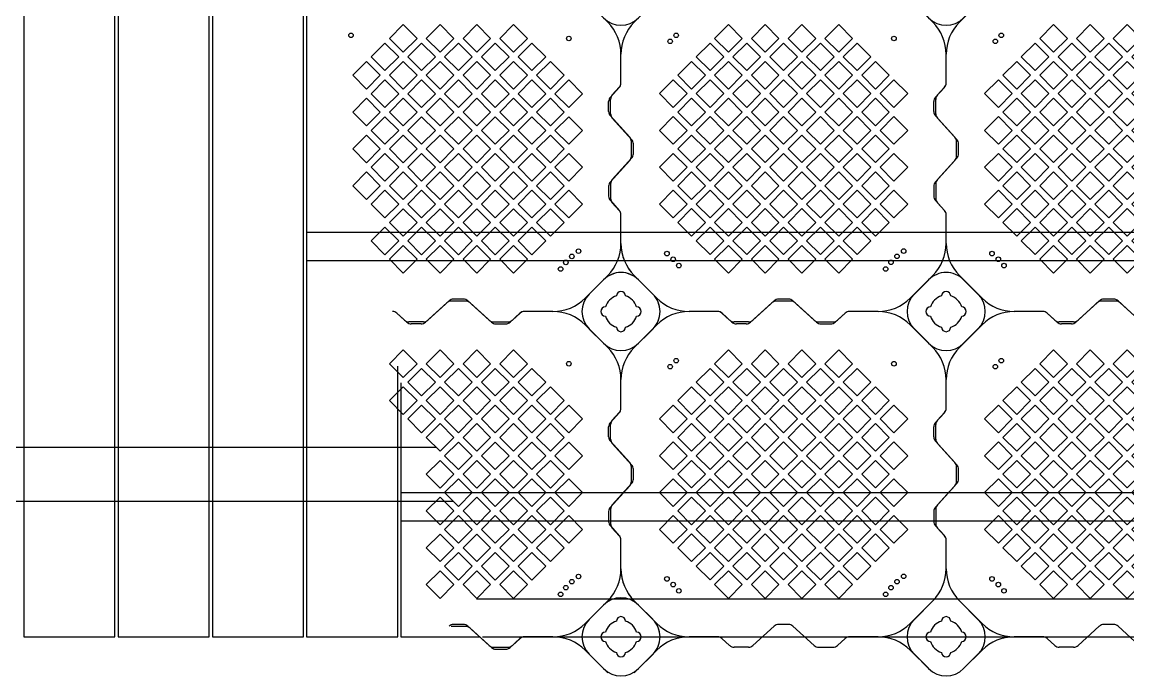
# Model space of a CAD drawing. Extents: x -31693 to 409283, y -98233 to 151957.
# Drawn here: x 209009 to 226014, y 111648 to 121696 of the extents above; entities that cross this region are included whole.
import ezdxf

# ---------------------------------------------------------------- set-up
doc = ezdxf.new("R2010")
doc.units = 0
doc.header["$LTSCALE"] = 1000
doc.header["$MEASUREMENT"] = 0
for name, color, linetype in [('W-FLOAT_BOWL浮筒', 253, 'Continuous'), ('W-STEEL_FRAME钢架', 3, 'Continuous'), ('W-WOOD_FLOOR木地板', 30, 'Continuous'), ('栏杆', 4, 'Continuous'), ('边梁（14a槽钢', 3, 'Continuous')]:
    doc.layers.add(name, color=color, linetype=linetype)

# ---------------------------------------------------------------- blocks, each defined once
blk = doc.blocks.new('旗华浮筒')
at = {"layer": 'W-FLOAT_BOWL浮筒'}
for p, q in [((-548.8, 526.9), (-526.9, 548.8)), ((-473.2, 548.8), (-444.8, 520.5)), ((-26.8, 548.8), (-55.2, 520.5)), ((26.9, 548.8), (48.8, 526.9)), ((-332.9, 513.4), (-344.7, 502.6)), ((-303.9, 516), (-326.1, 516)), ((-297.1, 513.4), (-264.4, 483.6)), ((-202.9, 513.4), (-235.6, 483.6)), ((-196.1, 516), (-173.9, 516)), ((-167.1, 513.4), (-155.3, 502.6)), ((-395.4, 500), (-351.5, 500)), ((-148.5, 500), (-104.7, 500)), ((-479.5, 444.8), (-444.8, 479.5)), ((-257.6, 481), (-242.4, 481)), ((-20.5, 444.8), (-55.2, 479.5)), ((-548.8, 473.2), (-520.5, 444.8)), ((48.8, 473.2), (20.5, 444.8)), ((-500, 351.5), (-500, 395.4)), ((0, 351.3), (0, 395.4)), ((-513.4, 332.9), (-502.6, 344.7)), ((-16.4, 329.4), (-2.6, 344.5)), ((-516, 303.9), (-516, 326.1)), ((-19, 307.4), (-19, 322.6)), ((-513.4, 297.1), (-483.6, 264.4)), ((-16.4, 300.6), (13.4, 267.9)), ((-481, 242.4), (-481, 257.6)), ((16, 238.9), (16, 261.1)), ((-513.4, 202.9), (-483.6, 235.6)), ((-16.4, 199.4), (13.4, 232.1)), ((-516, 196.1), (-516, 173.9)), ((-19, 192.6), (-19, 177.4)), ((-16.4, 170.6), (-2.6, 155.5)), ((-513.4, 167.1), (-502.6, 155.3)), ((-500, 104.7), (-500, 148.5)), ((0, 104.7), (0, 148.7)), ((-548.8, 26.8), (-520.5, 55.2)), ((-444.8, 20.5), (-479.5, 55.2)), ((-55.2, 20.5), (-20.5, 55.2)), ((48.8, 26.8), (20.5, 55.2)), ((-307.4, 19), (-322.6, 19)), ((-192.6, 19), (-177.4, 19)), ((-395.4, 0), (-351.3, 0)), ((-329.4, 16.4), (-344.5, 2.6)), ((-300.6, 16.4), (-267.9, -13.4)), ((-199.4, 16.4), (-232.1, -13.4)), ((-170.6, 16.4), (-155.5, 2.6)), ((-148.7, 0), (-104.7, 0)), ((-261.1, -16), (-238.9, -16)), ((-526.9, -48.8), (-548.8, -26.9)), ((-473.2, -48.8), (-444.8, -20.5)), ((-26.8, -48.8), (-55.2, -20.5)), ((48.8, -26.9), (26.9, -48.8))]:
    blk.add_line(p, q, dxfattribs=at)
for points in [[(-334.9, 398.5), (-313.6, 419.7), (-334.9, 440.9), (-356.1, 419.7)], [(-278.3, 398.5), (-257.1, 419.7), (-278.3, 440.9), (-299.5, 419.7)], [(-221.7, 398.5), (-200.5, 419.7), (-221.7, 440.9), (-242.9, 419.7)], [(-165.1, 398.5), (-143.9, 419.7), (-165.1, 440.9), (-186.4, 419.7)], [(-363.1, 370.2), (-341.9, 391.4), (-363.1, 412.6), (-384.4, 391.4)], [(-306.6, 370.2), (-285.4, 391.4), (-306.6, 412.6), (-327.8, 391.4)], [(-250, 370.2), (-228.8, 391.4), (-250, 412.6), (-271.2, 391.4)], [(-193.4, 370.2), (-172.2, 391.4), (-193.4, 412.6), (-214.6, 391.4)], [(-136.9, 370.2), (-115.6, 391.4), (-136.9, 412.6), (-158.1, 391.4)], [(-391.4, 341.9), (-370.2, 363.1), (-391.4, 384.4), (-412.6, 363.1)], [(-334.9, 341.9), (-313.6, 363.1), (-334.9, 384.4), (-356.1, 363.1)], [(-278.3, 341.9), (-257.1, 363.1), (-278.3, 384.4), (-299.5, 363.1)], [(-221.7, 341.9), (-200.5, 363.1), (-221.7, 384.4), (-242.9, 363.1)], [(-165.1, 341.9), (-143.9, 363.1), (-165.1, 384.4), (-186.4, 363.1)], [(-108.6, 341.9), (-87.4, 363.1), (-108.6, 384.4), (-129.8, 363.1)], [(-419.7, 313.6), (-398.5, 334.9), (-419.7, 356.1), (-440.9, 334.9)], [(-363.1, 313.6), (-341.9, 334.9), (-363.1, 356.1), (-384.4, 334.9)], [(-306.6, 313.6), (-285.4, 334.9), (-306.6, 356.1), (-327.8, 334.9)], [(-250, 313.6), (-228.8, 334.9), (-250, 356.1), (-271.2, 334.9)], [(-193.4, 313.6), (-172.2, 334.9), (-193.4, 356.1), (-214.6, 334.9)], [(-136.9, 313.6), (-115.6, 334.9), (-136.9, 356.1), (-158.1, 334.9)], [(-80.3, 313.6), (-59.1, 334.9), (-80.3, 356.1), (-101.5, 334.9)], [(-391.4, 285.4), (-370.2, 306.6), (-391.4, 327.8), (-412.6, 306.6)], [(-334.9, 285.4), (-313.6, 306.6), (-334.9, 327.8), (-356.1, 306.6)], [(-278.3, 285.4), (-257.1, 306.6), (-278.3, 327.8), (-299.5, 306.6)], [(-221.7, 285.4), (-200.5, 306.6), (-221.7, 327.8), (-242.9, 306.6)], [(-165.1, 285.4), (-143.9, 306.6), (-165.1, 327.8), (-186.4, 306.6)], [(-108.6, 285.4), (-87.4, 306.6), (-108.6, 327.8), (-129.8, 306.6)], [(-419.7, 257.1), (-398.5, 278.3), (-419.7, 299.5), (-440.9, 278.3)], [(-363.1, 257.1), (-341.9, 278.3), (-363.1, 299.5), (-384.4, 278.3)], [(-306.6, 257.1), (-285.4, 278.3), (-306.6, 299.5), (-327.8, 278.3)], [(-250, 257.1), (-228.8, 278.3), (-250, 299.5), (-271.2, 278.3)], [(-193.4, 257.1), (-172.2, 278.3), (-193.4, 299.5), (-214.6, 278.3)], [(-136.9, 257.1), (-115.6, 278.3), (-136.9, 299.5), (-158.1, 278.3)], [(-80.3, 257.1), (-59.1, 278.3), (-80.3, 299.5), (-101.5, 278.3)], [(-391.4, 228.8), (-370.2, 250), (-391.4, 271.2), (-412.6, 250)], [(-334.9, 228.8), (-313.6, 250), (-334.9, 271.2), (-356.1, 250)], [(-278.3, 228.8), (-257.1, 250), (-278.3, 271.2), (-299.5, 250)], [(-221.7, 228.8), (-200.5, 250), (-221.7, 271.2), (-242.9, 250)], [(-165.1, 228.8), (-143.9, 250), (-165.1, 271.2), (-186.4, 250)], [(-108.6, 228.8), (-87.4, 250), (-108.6, 271.2), (-129.8, 250)], [(-419.7, 200.5), (-398.5, 221.7), (-419.7, 242.9), (-440.9, 221.7)], [(-363.1, 200.5), (-341.9, 221.7), (-363.1, 242.9), (-384.4, 221.7)], [(-306.6, 200.5), (-285.4, 221.7), (-306.6, 242.9), (-327.8, 221.7)], [(-250, 200.5), (-228.8, 221.7), (-250, 242.9), (-271.2, 221.7)], [(-193.4, 200.5), (-172.2, 221.7), (-193.4, 242.9), (-214.6, 221.7)], [(-136.9, 200.5), (-115.6, 221.7), (-136.9, 242.9), (-158.1, 221.7)], [(-80.3, 200.5), (-59.1, 221.7), (-80.3, 242.9), (-101.5, 221.7)], [(-391.4, 172.2), (-370.2, 193.4), (-391.4, 214.6), (-412.6, 193.4)], [(-334.9, 172.2), (-313.6, 193.4), (-334.9, 214.6), (-356.1, 193.4)], [(-278.3, 172.2), (-257.1, 193.4), (-278.3, 214.6), (-299.5, 193.4)], [(-221.7, 172.2), (-200.5, 193.4), (-221.7, 214.6), (-242.9, 193.4)], [(-165.1, 172.2), (-143.9, 193.4), (-165.1, 214.6), (-186.4, 193.4)], [(-108.6, 172.2), (-87.4, 193.4), (-108.6, 214.6), (-129.8, 193.4)], [(-419.7, 143.9), (-398.5, 165.1), (-419.7, 186.4), (-440.9, 165.1)], [(-363.1, 143.9), (-341.9, 165.1), (-363.1, 186.4), (-384.4, 165.1)], [(-306.6, 143.9), (-285.4, 165.1), (-306.6, 186.4), (-327.8, 165.1)], [(-250, 143.9), (-228.8, 165.1), (-250, 186.4), (-271.2, 165.1)], [(-193.4, 143.9), (-172.2, 165.1), (-193.4, 186.4), (-214.6, 165.1)], [(-136.9, 143.9), (-115.6, 165.1), (-136.9, 186.4), (-158.1, 165.1)], [(-80.3, 143.9), (-59.1, 165.1), (-80.3, 186.4), (-101.5, 165.1)], [(-391.4, 115.6), (-370.2, 136.9), (-391.4, 158.1), (-412.6, 136.9)], [(-334.9, 115.6), (-313.6, 136.9), (-334.9, 158.1), (-356.1, 136.9)], [(-278.3, 115.6), (-257.1, 136.9), (-278.3, 158.1), (-299.5, 136.9)], [(-221.7, 115.6), (-200.5, 136.9), (-221.7, 158.1), (-242.9, 136.9)], [(-165.1, 115.6), (-143.9, 136.9), (-165.1, 158.1), (-186.4, 136.9)], [(-108.6, 115.6), (-87.4, 136.9), (-108.6, 158.1), (-129.8, 136.9)], [(-363.1, 87.4), (-341.9, 108.6), (-363.1, 129.8), (-384.4, 108.6)], [(-306.6, 87.4), (-285.4, 108.6), (-306.6, 129.8), (-327.8, 108.6)], [(-250, 87.4), (-228.8, 108.6), (-250, 129.8), (-271.2, 108.6)], [(-193.4, 87.4), (-172.2, 108.6), (-193.4, 129.8), (-214.6, 108.6)], [(-136.9, 87.4), (-115.6, 108.6), (-136.9, 129.8), (-158.1, 108.6)], [(-334.9, 59.1), (-313.6, 80.3), (-334.9, 101.5), (-356.1, 80.3)], [(-278.3, 59.1), (-257.1, 80.3), (-278.3, 101.5), (-299.5, 80.3)], [(-221.7, 59.1), (-200.5, 80.3), (-221.7, 101.5), (-242.9, 80.3)], [(-165.1, 59.1), (-143.9, 80.3), (-165.1, 101.5), (-186.4, 80.3)]]:
    blk.add_lwpolyline(points, close=True, dxfattribs=at)
for centre in [(-411, 429.4), (-84.8, 424.4), (-429.4, 411), (-419.7, 419.7), (-75.6, 415.2), (-434.7, 92.9), (-424.4, 84.8), (-415.2, 75.6), (-407.1, 65.3), (-80.3, 80.3)]:
    blk.add_circle(centre, 3.5, dxfattribs=at)
for centre, radius, start, end in [((-500, 522), 38, 45, 135), ((0, 522), 38, 45, 135), ((-500, 524), 7, 0, 180), ((0, 524), 7, 0, 180), ((-522, 500), 38, 135, 225), ((-500, 500), 25, 106.2602, 163.7398), ((-500, 500), 25, 16.2602, 73.7398), ((-395.3, 570), 70, 225, 270), ((-326.1, 506), 10, 90, 132.2737), ((-303.9, 506), 10, 47.7263, 90), ((-196.1, 506), 10, 90, 132.2737), ((-173.9, 506), 10, 47.7263, 90), ((-104.7, 570), 70, 270, 315), ((0, 500), 25, 106.2602, 163.7398), ((0, 500), 25, 16.2602, 73.7398), ((22, 500), 38, 315, 45), ((-524, 500), 7, 90, 270), ((-476, 500), 7, 270, 90), ((-395.3, 430), 70, 90, 135), ((-351.5, 510), 10, 270, 312.2737), ((-148.5, 510), 10, 227.7263, 270), ((-104.7, 430), 70, 45, 90), ((-24, 500), 7, 90, 270), ((24, 500), 7, 270, 90), ((-500, 500), 25, 196.2602, 253.7398), ((-500, 500), 25, 286.2602, 343.7398), ((-257.6, 491), 10, 227.7263, 270), ((-242.4, 491), 10, 270, 312.2737), ((0, 500), 25, 196.2602, 253.7398), ((0, 500), 25, 286.2602, 343.7398), ((-500, 476), 7, 180, 0), ((0, 476), 7, 180, 0), ((-570, 395.3), 70, 0, 45), ((-430, 395.3), 70, 135, 180), ((-70, 395.3), 70, 0, 45), ((70, 395.3), 70, 135, 180), ((-510, 351.5), 10, 317.7263, 0), ((-10, 351.3), 10, 317.7263, 0), ((-506, 326.1), 10, 137.7263, 180), ((-9, 322.6), 10, 137.7263, 180), ((-9, 307.4), 10, 180, 222.2737), ((-506, 303.9), 10, 180, 222.2737), ((-491, 257.6), 10, 0, 42.2737), ((6, 261.1), 10, 0, 42.2737), ((-491, 242.4), 10, 317.7263, 0), ((6, 238.9), 10, 317.7263, 0), ((-506, 196.1), 10, 137.7263, 180), ((-9, 192.6), 10, 137.7263, 180), ((-506, 173.9), 10, 180, 222.2737), ((-9, 177.4), 10, 180, 222.2737), ((-510, 148.5), 10, 0, 42.2737), ((-10, 148.7), 10, 0, 42.2737), ((-570, 104.7), 70, 315, 0), ((-430, 104.7), 70, 180, 225), ((-70, 104.7), 70, 315, 0), ((70, 104.7), 70, 180, 225), ((-522, 0), 38, 135, 225), ((-500, 0), 25, 106.2602, 163.7398), ((-500, 24), 7, 0, 180), ((-500, 0), 25, 16.2602, 73.7398), ((-395.3, 70), 70, 225, 270), ((-322.6, 9), 10, 90, 132.2737), ((-307.4, 9), 10, 47.7263, 90), ((-192.6, 9), 10, 90, 132.2737), ((-177.4, 9), 10, 47.7263, 90), ((-104.7, 70), 70, 270, 315), ((0, 0), 25, 106.2602, 163.7398), ((0, 24), 7, 0, 180), ((0, 0), 25, 16.2602, 73.7398), ((22, 0), 38, 315, 45), ((-524, 0), 7, 90, 270), ((-476, 0), 7, 270, 90), ((-395.3, -70), 70, 90, 135), ((-351.3, 10), 10, 270, 312.2737), ((-148.7, 10), 10, 227.7263, 270), ((-104.7, -70), 70, 45, 90), ((-24, 0), 7, 90, 270), ((24, 0), 7, 270, 90), ((-500, 0), 25, 196.2602, 253.7398), ((-500, 0), 25, 286.2602, 343.7398), ((-261.1, -6), 10, 227.7263, 270), ((-238.9, -6), 10, 270, 312.2737), ((0, 0), 25, 196.2602, 253.7398), ((0, 0), 25, 286.2602, 343.7398), ((-500, -24), 7, 180, 0), ((0, -24), 7, 180, 0), ((-500, -22), 38, 225, 315), ((0, -22), 38, 225, 315)]:
    blk.add_arc(centre, radius, start, end, dxfattribs=at)
blk = doc.blocks.new('ADad')
at = {"layer": 'W-FLOAT_BOWL浮筒'}
for p, q in [((225995.2, 31498.7), (225960.5, 31533.4)), ((225995.2, 31498.7), (225960.5, 31533.4)), ((226015.7, 31405.2), (226015.7, 31449.2)), ((226015.7, 31405.2), (226015.7, 31449.2)), ((225999.3, 31383.3), (226013.1, 31398.5)), ((225999.3, 31383.3), (226013.1, 31398.5)), ((225996.7, 31361.3), (225996.7, 31376.6)), ((225996.7, 31361.3), (225996.7, 31376.6)), ((225999.3, 31354.6), (226029.1, 31321.8)), ((225999.3, 31354.6), (226029.1, 31321.8)), ((226031.7, 31292.8), (226031.7, 31315.1)), ((226031.7, 31292.8), (226031.7, 31315.1)), ((225999.3, 31253.3), (226029.1, 31286.1)), ((225999.3, 31253.3), (226029.1, 31286.1)), ((225996.7, 31246.6), (225996.7, 31231.3)), ((225996.7, 31246.6), (225996.7, 31231.3)), ((225999.3, 31224.6), (226013.1, 31209.4)), ((225999.3, 31224.6), (226013.1, 31209.4)), ((226015.7, 31158.5), (226015.7, 31202.7)), ((226015.7, 31158.5), (226015.7, 31202.7)), ((225995.2, 31109.2), (225960.5, 31074.5)), ((225995.2, 31109.2), (225960.5, 31074.5)), ((225988.9, 31102.8), (225960.5, 31074.5)), ((225988.9, 31102.8), (225960.5, 31074.5)), ((226064.5, 31080.8), (226036.2, 31109.1)), ((226064.5, 31080.8), (226036.2, 31109.1)), ((226042.6, 31102.8), (226064.5, 31080.9)), ((226042.6, 31102.8), (226064.5, 31080.9)), ((225718.6, 31040.6), (225751.3, 31070.4)), ((225776.8, 31070), (225754.6, 31070)), ((225773.3, 31073), (225758.1, 31073)), ((225812.8, 31040.6), (225780.1, 31070.4)), ((225682.8, 31040.6), (225671, 31051.4)), ((225686.3, 31037.6), (225671.2, 31051.4)), ((225715.1, 31037.6), (225747.8, 31067.4)), ((225816.3, 31037.6), (225783.6, 31067.4)), ((225845.1, 31037.6), (225860.2, 31051.4)), ((225845.1, 31037.6), (225860.2, 31051.4)), ((225848.6, 31040.6), (225860.4, 31051.4)), ((225848.6, 31040.6), (225860.4, 31051.4)), ((225911, 31054), (225867, 31054)), ((225911, 31054), (225867, 31054)), ((225911, 31054), (225867.2, 31054)), ((225911, 31054), (225867.2, 31054)), ((225711.8, 31038), (225689.6, 31038)), ((225708.3, 31035), (225693.1, 31035)), ((225819.6, 31038), (225841.8, 31038)), ((225819.6, 31038), (225841.8, 31038)), ((225823.1, 31035), (225838.3, 31035)), ((225995.2, 30998.7), (225960.5, 31033.4)), ((225988.9, 31005.1), (225960.5, 31033.4)), ((225995.2, 30998.7), (225960.5, 31033.4)), ((225988.9, 31005.1), (225960.5, 31033.4)), ((226064.5, 31027.1), (226036.2, 30998.8)), ((226064.5, 31027.1), (226036.2, 30998.8)), ((226064.5, 31027), (226042.6, 31005.1)), ((226064.5, 31027), (226042.6, 31005.1)), ((226015.7, 30905.2), (226015.7, 30949.2)), ((226015.7, 30905.2), (226015.7, 30949.2)), ((225999.3, 30883.3), (226013.1, 30898.5)), ((225999.3, 30883.3), (226013.1, 30898.5)), ((225996.7, 30861.3), (225996.7, 30876.6)), ((225996.7, 30861.3), (225996.7, 30876.6)), ((225999.3, 30854.6), (226029.1, 30821.8)), ((225999.3, 30854.6), (226029.1, 30821.8)), ((226031.7, 30792.8), (226031.7, 30815.1)), ((226031.7, 30792.8), (226031.7, 30815.1)), ((225999.3, 30753.3), (226029.1, 30786.1)), ((225999.3, 30753.3), (226029.1, 30786.1)), ((225999.3, 30753.3), (226029.1, 30786.1)), ((225996.7, 30746.6), (225996.7, 30731.3)), ((225996.7, 30746.6), (225996.7, 30731.3)), ((225996.7, 30746.6), (225996.7, 30731.3)), ((225999.3, 30724.6), (226013.1, 30709.4)), ((225999.3, 30724.6), (226013.1, 30709.4)), ((225999.3, 30724.6), (226013.1, 30709.4)), ((226015.7, 30658.5), (226015.7, 30702.7)), ((226015.7, 30658.5), (226015.7, 30702.7)), ((226015.7, 30658.5), (226015.7, 30702.7)), ((225995.2, 30609.2), (225960.5, 30574.5)), ((225995.2, 30609.2), (225960.5, 30574.5)), ((225995.2, 30609.2), (225960.5, 30574.5)), ((225988.9, 30602.8), (225960.5, 30574.5)), ((225988.9, 30602.8), (225960.5, 30574.5)), ((226064.5, 30580.8), (226036.2, 30609.1)), ((226064.5, 30580.8), (226036.2, 30609.1)), ((226064.5, 30580.8), (226036.2, 30609.1)), ((226042.6, 30602.8), (226064.5, 30580.9)), ((226042.6, 30602.8), (226064.5, 30580.9)), ((225776.8, 30570), (225754.6, 30570)), ((225773.3, 30573), (225758.1, 30573)), ((225773.3, 30573), (225758.1, 30573)), ((225812.8, 30540.6), (225780.1, 30570.4)), ((225812.8, 30540.6), (225780.1, 30570.4)), ((225816.3, 30537.6), (225783.6, 30567.4)), ((225845.1, 30537.6), (225860.2, 30551.4)), ((225845.1, 30537.6), (225860.2, 30551.4)), ((225848.6, 30540.6), (225860.4, 30551.4)), ((225848.6, 30540.6), (225860.4, 30551.4)), ((225848.6, 30540.6), (225860.4, 30551.4)), ((225911, 30554), (225867, 30554)), ((225911, 30554), (225867, 30554)), ((225911, 30554), (225867.2, 30554)), ((225911, 30554), (225867.2, 30554)), ((225911, 30554), (225867.2, 30554)), ((225819.6, 30538), (225841.8, 30538)), ((225819.6, 30538), (225841.8, 30538)), ((225819.6, 30538), (225841.8, 30538)), ((225823.1, 30535), (225838.3, 30535)), ((225823.1, 30535), (225838.3, 30535)), ((225995.2, 30498.7), (225960.5, 30533.4)), ((225995.2, 30498.7), (225960.5, 30533.4)), ((225988.9, 30505.1), (225960.5, 30533.4)), ((225988.9, 30505.1), (225960.5, 30533.4)), ((225988.9, 30505.1), (225960.5, 30533.4)), ((226064.5, 30527.1), (226036.2, 30498.8)), ((226064.5, 30527.1), (226036.2, 30498.8)), ((226064.5, 30527), (226042.6, 30505.1)), ((226064.5, 30527), (226042.6, 30505.1)), ((226064.5, 30527), (226042.6, 30505.1))]:
    blk.add_line(p, q, dxfattribs=at)
for points in [[(225702.1, 31473.7), (225680.8, 31494.9), (225659.6, 31473.7), (225680.8, 31452.4)], [(225758.6, 31473.7), (225737.4, 31494.9), (225716.2, 31473.7), (225737.4, 31452.4)], [(225815.2, 31473.7), (225794, 31494.9), (225772.8, 31473.7), (225794, 31452.4)], [(225871.8, 31473.7), (225850.6, 31494.9), (225829.3, 31473.7), (225850.6, 31452.4)], [(225871.8, 31473.7), (225850.6, 31494.9), (225829.3, 31473.7), (225850.6, 31452.4)], [(225673.8, 31445.4), (225652.6, 31466.6), (225631.3, 31445.4), (225652.6, 31424.2)], [(225730.3, 31445.4), (225709.1, 31466.6), (225687.9, 31445.4), (225709.1, 31424.2)], [(225786.9, 31445.4), (225765.7, 31466.6), (225744.5, 31445.4), (225765.7, 31424.2)], [(225843.5, 31445.4), (225822.3, 31466.6), (225801.1, 31445.4), (225822.3, 31424.2)], [(225843.5, 31445.4), (225822.3, 31466.6), (225801.1, 31445.4), (225822.3, 31424.2)], [(225900, 31445.4), (225878.8, 31466.6), (225857.6, 31445.4), (225878.8, 31424.2)], [(225900, 31445.4), (225878.8, 31466.6), (225857.6, 31445.4), (225878.8, 31424.2)], [(225645.5, 31417.1), (225624.3, 31438.3), (225603.1, 31417.1), (225624.3, 31395.9)], [(225702.1, 31417.1), (225680.8, 31438.3), (225659.6, 31417.1), (225680.8, 31395.9)], [(225758.6, 31417.1), (225737.4, 31438.3), (225716.2, 31417.1), (225737.4, 31395.9)], [(225815.2, 31417.1), (225794, 31438.3), (225772.8, 31417.1), (225794, 31395.9)], [(225871.8, 31417.1), (225850.6, 31438.3), (225829.3, 31417.1), (225850.6, 31395.9)], [(225928.3, 31417.1), (225907.1, 31438.3), (225885.9, 31417.1), (225907.1, 31395.9)], [(225928.3, 31417.1), (225907.1, 31438.3), (225885.9, 31417.1), (225907.1, 31395.9)], [(225673.8, 31388.8), (225652.6, 31410), (225631.3, 31388.8), (225652.6, 31367.6)], [(225730.3, 31388.8), (225709.1, 31410), (225687.9, 31388.8), (225709.1, 31367.6)], [(225786.9, 31388.8), (225765.7, 31410), (225744.5, 31388.8), (225765.7, 31367.6)], [(225843.5, 31388.8), (225822.3, 31410), (225801.1, 31388.8), (225822.3, 31367.6)], [(225900, 31388.8), (225878.8, 31410), (225857.6, 31388.8), (225878.8, 31367.6)], [(225956.6, 31388.8), (225935.4, 31410), (225914.2, 31388.8), (225935.4, 31367.6)], [(225956.6, 31388.8), (225935.4, 31410), (225914.2, 31388.8), (225935.4, 31367.6)], [(225645.5, 31360.5), (225624.3, 31381.7), (225603.1, 31360.5), (225624.3, 31339.3)], [(225702.1, 31360.5), (225680.8, 31381.7), (225659.6, 31360.5), (225680.8, 31339.3)], [(225758.6, 31360.5), (225737.4, 31381.7), (225716.2, 31360.5), (225737.4, 31339.3)], [(225815.2, 31360.5), (225794, 31381.7), (225772.8, 31360.5), (225794, 31339.3)], [(225871.8, 31360.5), (225850.6, 31381.7), (225829.3, 31360.5), (225850.6, 31339.3)], [(225928.3, 31360.5), (225907.1, 31381.7), (225885.9, 31360.5), (225907.1, 31339.3)], [(225928.3, 31360.5), (225907.1, 31381.7), (225885.9, 31360.5), (225907.1, 31339.3)], [(225673.8, 31332.2), (225652.6, 31353.4), (225631.3, 31332.2), (225652.6, 31311)], [(225730.3, 31332.2), (225709.1, 31353.4), (225687.9, 31332.2), (225709.1, 31311)], [(225786.9, 31332.2), (225765.7, 31353.4), (225744.5, 31332.2), (225765.7, 31311)], [(225843.5, 31332.2), (225822.3, 31353.4), (225801.1, 31332.2), (225822.3, 31311)], [(225900, 31332.2), (225878.8, 31353.4), (225857.6, 31332.2), (225878.8, 31311)], [(225956.6, 31332.2), (225935.4, 31353.4), (225914.2, 31332.2), (225935.4, 31311)], [(225956.6, 31332.2), (225935.4, 31353.4), (225914.2, 31332.2), (225935.4, 31311)], [(225645.5, 31304), (225624.3, 31325.2), (225603.1, 31304), (225624.3, 31282.7)], [(225702.1, 31304), (225680.8, 31325.2), (225659.6, 31304), (225680.8, 31282.7)], [(225758.6, 31304), (225737.4, 31325.2), (225716.2, 31304), (225737.4, 31282.7)], [(225815.2, 31304), (225794, 31325.2), (225772.8, 31304), (225794, 31282.7)], [(225871.8, 31304), (225850.6, 31325.2), (225829.3, 31304), (225850.6, 31282.7)], [(225928.3, 31304), (225907.1, 31325.2), (225885.9, 31304), (225907.1, 31282.7)], [(225928.3, 31304), (225907.1, 31325.2), (225885.9, 31304), (225907.1, 31282.7)], [(225673.8, 31275.7), (225652.6, 31296.9), (225631.3, 31275.7), (225652.6, 31254.5)], [(225730.3, 31275.7), (225709.1, 31296.9), (225687.9, 31275.7), (225709.1, 31254.5)], [(225786.9, 31275.7), (225765.7, 31296.9), (225744.5, 31275.7), (225765.7, 31254.5)], [(225843.5, 31275.7), (225822.3, 31296.9), (225801.1, 31275.7), (225822.3, 31254.5)], [(225900, 31275.7), (225878.8, 31296.9), (225857.6, 31275.7), (225878.8, 31254.5)], [(225956.6, 31275.7), (225935.4, 31296.9), (225914.2, 31275.7), (225935.4, 31254.5)], [(225956.6, 31275.7), (225935.4, 31296.9), (225914.2, 31275.7), (225935.4, 31254.5)], [(225645.5, 31247.4), (225624.3, 31268.6), (225603.1, 31247.4), (225624.3, 31226.2)], [(225702.1, 31247.4), (225680.8, 31268.6), (225659.6, 31247.4), (225680.8, 31226.2)], [(225758.6, 31247.4), (225737.4, 31268.6), (225716.2, 31247.4), (225737.4, 31226.2)], [(225815.2, 31247.4), (225794, 31268.6), (225772.8, 31247.4), (225794, 31226.2)], [(225871.8, 31247.4), (225850.6, 31268.6), (225829.3, 31247.4), (225850.6, 31226.2)], [(225928.3, 31247.4), (225907.1, 31268.6), (225885.9, 31247.4), (225907.1, 31226.2)], [(225928.3, 31247.4), (225907.1, 31268.6), (225885.9, 31247.4), (225907.1, 31226.2)], [(225673.8, 31219.1), (225652.6, 31240.3), (225631.3, 31219.1), (225652.6, 31197.9)], [(225730.3, 31219.1), (225709.1, 31240.3), (225687.9, 31219.1), (225709.1, 31197.9)], [(225786.9, 31219.1), (225765.7, 31240.3), (225744.5, 31219.1), (225765.7, 31197.9)], [(225843.5, 31219.1), (225822.3, 31240.3), (225801.1, 31219.1), (225822.3, 31197.9)], [(225900, 31219.1), (225878.8, 31240.3), (225857.6, 31219.1), (225878.8, 31197.9)], [(225956.6, 31219.1), (225935.4, 31240.3), (225914.2, 31219.1), (225935.4, 31197.9)], [(225956.6, 31219.1), (225935.4, 31240.3), (225914.2, 31219.1), (225935.4, 31197.9)], [(225702.1, 31190.8), (225680.8, 31212), (225659.6, 31190.8), (225680.8, 31169.6)], [(225758.6, 31190.8), (225737.4, 31212), (225716.2, 31190.8), (225737.4, 31169.6)], [(225815.2, 31190.8), (225794, 31212), (225772.8, 31190.8), (225794, 31169.6)], [(225871.8, 31190.8), (225850.6, 31212), (225829.3, 31190.8), (225850.6, 31169.6)], [(225928.3, 31190.8), (225907.1, 31212), (225885.9, 31190.8), (225907.1, 31169.6)], [(225928.3, 31190.8), (225907.1, 31212), (225885.9, 31190.8), (225907.1, 31169.6)], [(225673.8, 31162.5), (225652.6, 31183.7), (225631.3, 31162.5), (225652.6, 31141.3)], [(225730.3, 31162.5), (225709.1, 31183.7), (225687.9, 31162.5), (225709.1, 31141.3)], [(225786.9, 31162.5), (225765.7, 31183.7), (225744.5, 31162.5), (225765.7, 31141.3)], [(225843.5, 31162.5), (225822.3, 31183.7), (225801.1, 31162.5), (225822.3, 31141.3)], [(225900, 31162.5), (225878.8, 31183.7), (225857.6, 31162.5), (225878.8, 31141.3)], [(225702.1, 31134.2), (225680.8, 31155.5), (225659.6, 31134.2), (225680.8, 31113)], [(225758.6, 31134.2), (225737.4, 31155.5), (225716.2, 31134.2), (225737.4, 31113)], [(225815.2, 31134.2), (225794, 31155.5), (225772.8, 31134.2), (225794, 31113)], [(225871.8, 31134.2), (225850.6, 31155.5), (225829.3, 31134.2), (225850.6, 31113)], [(225871.8, 31134.2), (225850.6, 31155.5), (225829.3, 31134.2), (225850.6, 31113)], [(225702.1, 30973.7), (225680.8, 30994.9), (225659.6, 30973.7), (225680.8, 30952.4)], [(225758.6, 30973.7), (225737.4, 30994.9), (225716.2, 30973.7), (225737.4, 30952.4)], [(225815.2, 30973.7), (225794, 30994.9), (225772.8, 30973.7), (225794, 30952.4)], [(225871.8, 30973.7), (225850.6, 30994.9), (225829.3, 30973.7), (225850.6, 30952.4)], [(225871.8, 30973.7), (225850.6, 30994.9), (225829.3, 30973.7), (225850.6, 30952.4)], [(225730.3, 30945.4), (225709.1, 30966.6), (225687.9, 30945.4), (225709.1, 30924.2)], [(225786.9, 30945.4), (225765.7, 30966.6), (225744.5, 30945.4), (225765.7, 30924.2)], [(225843.5, 30945.4), (225822.3, 30966.6), (225801.1, 30945.4), (225822.3, 30924.2)], [(225843.5, 30945.4), (225822.3, 30966.6), (225801.1, 30945.4), (225822.3, 30924.2)], [(225900, 30945.4), (225878.8, 30966.6), (225857.6, 30945.4), (225878.8, 30924.2)], [(225900, 30945.4), (225878.8, 30966.6), (225857.6, 30945.4), (225878.8, 30924.2)], [(225702.1, 30917.1), (225680.8, 30938.3), (225659.6, 30917.1), (225680.8, 30895.9)], [(225758.6, 30917.1), (225737.4, 30938.3), (225716.2, 30917.1), (225737.4, 30895.9)], [(225815.2, 30917.1), (225794, 30938.3), (225772.8, 30917.1), (225794, 30895.9)], [(225871.8, 30917.1), (225850.6, 30938.3), (225829.3, 30917.1), (225850.6, 30895.9)], [(225871.8, 30917.1), (225850.6, 30938.3), (225829.3, 30917.1), (225850.6, 30895.9)], [(225928.3, 30917.1), (225907.1, 30938.3), (225885.9, 30917.1), (225907.1, 30895.9)], [(225928.3, 30917.1), (225907.1, 30938.3), (225885.9, 30917.1), (225907.1, 30895.9)], [(225730.3, 30888.8), (225709.1, 30910), (225687.9, 30888.8), (225709.1, 30867.6)], [(225786.9, 30888.8), (225765.7, 30910), (225744.5, 30888.8), (225765.7, 30867.6)], [(225843.5, 30888.8), (225822.3, 30910), (225801.1, 30888.8), (225822.3, 30867.6)], [(225900, 30888.8), (225878.8, 30910), (225857.6, 30888.8), (225878.8, 30867.6)], [(225900, 30888.8), (225878.8, 30910), (225857.6, 30888.8), (225878.8, 30867.6)], [(225956.6, 30888.8), (225935.4, 30910), (225914.2, 30888.8), (225935.4, 30867.6)], [(225956.6, 30888.8), (225935.4, 30910), (225914.2, 30888.8), (225935.4, 30867.6)], [(225758.6, 30860.5), (225737.4, 30881.7), (225716.2, 30860.5), (225737.4, 30839.3)], [(225815.2, 30860.5), (225794, 30881.7), (225772.8, 30860.5), (225794, 30839.3)], [(225871.8, 30860.5), (225850.6, 30881.7), (225829.3, 30860.5), (225850.6, 30839.3)], [(225871.8, 30860.5), (225850.6, 30881.7), (225829.3, 30860.5), (225850.6, 30839.3)], [(225928.3, 30860.5), (225907.1, 30881.7), (225885.9, 30860.5), (225907.1, 30839.3)], [(225928.3, 30860.5), (225907.1, 30881.7), (225885.9, 30860.5), (225907.1, 30839.3)], [(225786.9, 30832.2), (225765.7, 30853.4), (225744.5, 30832.2), (225765.7, 30811)], [(225843.5, 30832.2), (225822.3, 30853.4), (225801.1, 30832.2), (225822.3, 30811)], [(225900, 30832.2), (225878.8, 30853.4), (225857.6, 30832.2), (225878.8, 30811)], [(225900, 30832.2), (225878.8, 30853.4), (225857.6, 30832.2), (225878.8, 30811)], [(225956.6, 30832.2), (225935.4, 30853.4), (225914.2, 30832.2), (225935.4, 30811)], [(225956.6, 30832.2), (225935.4, 30853.4), (225914.2, 30832.2), (225935.4, 30811)], [(225758.6, 30804), (225737.4, 30825.2), (225716.2, 30804), (225737.4, 30782.7)], [(225815.2, 30804), (225794, 30825.2), (225772.8, 30804), (225794, 30782.7)], [(225871.8, 30804), (225850.6, 30825.2), (225829.3, 30804), (225850.6, 30782.7)], [(225871.8, 30804), (225850.6, 30825.2), (225829.3, 30804), (225850.6, 30782.7)], [(225928.3, 30804), (225907.1, 30825.2), (225885.9, 30804), (225907.1, 30782.7)], [(225928.3, 30804), (225907.1, 30825.2), (225885.9, 30804), (225907.1, 30782.7)], [(225786.9, 30775.7), (225765.7, 30796.9), (225744.5, 30775.7), (225765.7, 30754.5)], [(225843.5, 30775.7), (225822.3, 30796.9), (225801.1, 30775.7), (225822.3, 30754.5)], [(225900, 30775.7), (225878.8, 30796.9), (225857.6, 30775.7), (225878.8, 30754.5)], [(225900, 30775.7), (225878.8, 30796.9), (225857.6, 30775.7), (225878.8, 30754.5)], [(225900, 30775.7), (225878.8, 30796.9), (225857.6, 30775.7), (225878.8, 30754.5)], [(225956.6, 30775.7), (225935.4, 30796.9), (225914.2, 30775.7), (225935.4, 30754.5)], [(225956.6, 30775.7), (225935.4, 30796.9), (225914.2, 30775.7), (225935.4, 30754.5)], [(225956.6, 30775.7), (225935.4, 30796.9), (225914.2, 30775.7), (225935.4, 30754.5)], [(225758.6, 30747.4), (225737.4, 30768.6), (225716.2, 30747.4), (225737.4, 30726.2)], [(225815.2, 30747.4), (225794, 30768.6), (225772.8, 30747.4), (225794, 30726.2)], [(225871.8, 30747.4), (225850.6, 30768.6), (225829.3, 30747.4), (225850.6, 30726.2)], [(225871.8, 30747.4), (225850.6, 30768.6), (225829.3, 30747.4), (225850.6, 30726.2)], [(225871.8, 30747.4), (225850.6, 30768.6), (225829.3, 30747.4), (225850.6, 30726.2)], [(225928.3, 30747.4), (225907.1, 30768.6), (225885.9, 30747.4), (225907.1, 30726.2)], [(225928.3, 30747.4), (225907.1, 30768.6), (225885.9, 30747.4), (225907.1, 30726.2)], [(225928.3, 30747.4), (225907.1, 30768.6), (225885.9, 30747.4), (225907.1, 30726.2)], [(225786.9, 30719.1), (225765.7, 30740.3), (225744.5, 30719.1), (225765.7, 30697.9)], [(225843.5, 30719.1), (225822.3, 30740.3), (225801.1, 30719.1), (225822.3, 30697.9)], [(225900, 30719.1), (225878.8, 30740.3), (225857.6, 30719.1), (225878.8, 30697.9)], [(225900, 30719.1), (225878.8, 30740.3), (225857.6, 30719.1), (225878.8, 30697.9)], [(225900, 30719.1), (225878.8, 30740.3), (225857.6, 30719.1), (225878.8, 30697.9)], [(225956.6, 30719.1), (225935.4, 30740.3), (225914.2, 30719.1), (225935.4, 30697.9)], [(225956.6, 30719.1), (225935.4, 30740.3), (225914.2, 30719.1), (225935.4, 30697.9)], [(225956.6, 30719.1), (225935.4, 30740.3), (225914.2, 30719.1), (225935.4, 30697.9)], [(225758.6, 30690.8), (225737.4, 30712), (225716.2, 30690.8), (225737.4, 30669.6)], [(225815.2, 30690.8), (225794, 30712), (225772.8, 30690.8), (225794, 30669.6)], [(225871.8, 30690.8), (225850.6, 30712), (225829.3, 30690.8), (225850.6, 30669.6)], [(225871.8, 30690.8), (225850.6, 30712), (225829.3, 30690.8), (225850.6, 30669.6)], [(225871.8, 30690.8), (225850.6, 30712), (225829.3, 30690.8), (225850.6, 30669.6)], [(225928.3, 30690.8), (225907.1, 30712), (225885.9, 30690.8), (225907.1, 30669.6)], [(225928.3, 30690.8), (225907.1, 30712), (225885.9, 30690.8), (225907.1, 30669.6)], [(225928.3, 30690.8), (225907.1, 30712), (225885.9, 30690.8), (225907.1, 30669.6)], [(225786.9, 30662.5), (225765.7, 30683.7), (225744.5, 30662.5), (225765.7, 30641.3)], [(225843.5, 30662.5), (225822.3, 30683.7), (225801.1, 30662.5), (225822.3, 30641.3)], [(225900, 30662.5), (225878.8, 30683.7), (225857.6, 30662.5), (225878.8, 30641.3)], [(225900, 30662.5), (225878.8, 30683.7), (225857.6, 30662.5), (225878.8, 30641.3)], [(225900, 30662.5), (225878.8, 30683.7), (225857.6, 30662.5), (225878.8, 30641.3)], [(225758.6, 30634.2), (225737.4, 30655.5), (225716.2, 30634.2), (225737.4, 30613)], [(225815.2, 30634.2), (225794, 30655.5), (225772.8, 30634.2), (225794, 30613)], [(225871.8, 30634.2), (225850.6, 30655.5), (225829.3, 30634.2), (225850.6, 30613)], [(225871.8, 30634.2), (225850.6, 30655.5), (225829.3, 30634.2), (225850.6, 30613)], [(225871.8, 30634.2), (225850.6, 30655.5), (225829.3, 30634.2), (225850.6, 30613)]]:
    blk.add_lwpolyline(points, close=True, dxfattribs=at)
blk.add_lwpolyline([(225677.3, 30944.4), (225677.3, 30553.8)], dxfattribs=at)
for centre in [(225600.5, 31478.4), (225935.4, 31473.7), (225935.4, 31473.7), (225940.1, 31138.7), (225940.1, 31138.7), (225950.4, 31146.8), (225950.4, 31146.8), (225922.8, 31119.3), (225922.8, 31119.3), (225930.9, 31129.5), (225930.9, 31129.5), (225935.4, 30973.7), (225935.4, 30973.7), (225950.4, 30646.8), (225950.4, 30646.8), (225950.4, 30646.8), (225930.9, 30629.5), (225930.9, 30629.5), (225930.9, 30629.5), (225940.1, 30638.7), (225940.1, 30638.7), (225940.1, 30638.7), (225922.8, 30619.3), (225922.8, 30619.3), (225922.8, 30619.3)]:
    blk.add_circle(centre, 3.5, dxfattribs=at)
for centre, radius, start, end in [((226015.7, 31532), 38, 225, 315), ((226015.7, 31532), 38, 225, 315), ((225945.7, 31449.2), 70, 0, 45), ((225945.7, 31449.2), 70, 0, 45), ((226085.7, 31449.3), 70, 135, 180), ((226085.7, 31449.3), 70, 135, 180), ((226005.7, 31405.2), 10, 317.7263, 0), ((226005.7, 31405.2), 10, 317.7263, 0), ((226006.7, 31376.6), 10, 137.7263, 180), ((226006.7, 31376.6), 10, 137.7263, 180), ((226006.7, 31361.3), 10, 180, 222.2737), ((226006.7, 31361.3), 10, 180, 222.2737), ((226021.7, 31315.1), 10, 0, 42.2737), ((226021.7, 31315.1), 10, 0, 42.2737), ((226021.7, 31292.8), 10, 317.7263, 0), ((226021.7, 31292.8), 10, 317.7263, 0), ((226006.7, 31246.6), 10, 137.7263, 180), ((226006.7, 31246.6), 10, 137.7263, 180), ((226006.7, 31231.3), 10, 180, 222.2737), ((226006.7, 31231.3), 10, 180, 222.2737), ((226005.7, 31202.7), 10, 0, 42.2737), ((226005.7, 31202.7), 10, 0, 42.2737), ((225945.7, 31158.7), 70, 315, 0), ((225945.7, 31158.7), 70, 315, 0), ((226085.7, 31158.6), 70, 180, 225), ((226085.7, 31158.6), 70, 180, 225), ((226015.7, 31075.9), 38, 45, 135), ((226015.7, 31075.9), 38, 45, 135), ((225754.6, 31060), 10, 90, 132.2737), ((225758.1, 31063), 10, 90, 132.2737), ((225773.3, 31063), 10, 47.7263, 90), ((225776.8, 31060), 10, 47.7263, 90), ((225911, 31124), 70, 270, 315), ((225911, 31124), 70, 270, 315), ((225911, 31124), 70, 270, 315), ((225911, 31124), 70, 270, 315), ((226015.7, 31054), 25, 106.2602, 163.7398), ((226015.7, 31054), 25, 106.2602, 163.7398), ((226015.7, 31054), 25, 106.2602, 163.7398), ((226015.7, 31054), 25, 106.2602, 163.7398), ((226015.7, 31078), 7, 0, 180), ((226015.7, 31078), 7, 0, 180), ((226015.7, 31078), 7, 0, 180), ((226015.7, 31078), 7, 0, 180), ((226015.7, 31054), 25, 16.2602, 73.7398), ((226015.7, 31054), 25, 16.2602, 73.7398), ((226015.7, 31054), 25, 16.2602, 73.7398), ((226015.7, 31054), 25, 16.2602, 73.7398), ((226037.7, 31054), 38, 315, 45), ((226037.7, 31054), 38, 315, 45), ((226037.7, 31053.9), 38, 315, 45), ((226037.7, 31053.9), 38, 315, 45), ((225664.2, 31044), 10, 47.7263, 90), ((225664.4, 31044), 10, 47.7263, 90), ((225867, 31044), 10, 90, 132.2737), ((225867, 31044), 10, 90, 132.2737), ((225867.2, 31044), 10, 90, 132.2737), ((225867.2, 31044), 10, 90, 132.2737), ((225911, 30984), 70, 45, 90), ((225911, 30984), 70, 45, 90), ((225911, 30984), 70, 45, 90), ((225911, 30984), 70, 45, 90), ((225991.7, 31054), 7, 90, 270), ((225991.7, 31054), 7, 90, 270), ((225991.7, 31054), 7, 90, 270), ((225991.7, 31054), 7, 90, 270), ((226039.7, 31054), 7, 270, 90), ((226039.7, 31054), 7, 270, 90), ((226039.7, 31054), 7, 270, 90), ((226039.7, 31054), 7, 270, 90), ((225689.6, 31048), 10, 227.7263, 270), ((225693.1, 31045), 10, 227.7263, 270), ((225708.3, 31045), 10, 270, 312.2737), ((225711.8, 31048), 10, 270, 312.2737), ((225819.6, 31048), 10, 227.7263, 270), ((225823.1, 31045), 10, 227.7263, 270), ((225838.3, 31045), 10, 270, 312.2737), ((225838.3, 31045), 10, 270, 312.2737), ((225841.8, 31048), 10, 270, 312.2737), ((225841.8, 31048), 10, 270, 312.2737), ((226015.7, 31054), 25, 196.2602, 253.7398), ((226015.7, 31054), 25, 196.2602, 253.7398), ((226015.7, 31054), 25, 196.2602, 253.7398), ((226015.7, 31054), 25, 196.2602, 253.7398), ((226015.7, 31054), 25, 286.2602, 343.7398), ((226015.7, 31054), 25, 286.2602, 343.7398), ((226015.7, 31054), 25, 286.2602, 343.7398), ((226015.7, 31054), 25, 286.2602, 343.7398), ((226015.7, 31030), 7, 180, 0), ((226015.7, 31030), 7, 180, 0), ((226015.7, 31030), 7, 180, 0), ((226015.7, 31030), 7, 180, 0), ((226015.7, 31032), 38, 225, 315), ((226015.7, 31032), 38, 225, 315), ((225945.7, 30949.2), 70, 0, 45), ((225945.7, 30949.2), 70, 0, 45), ((226085.7, 30949.3), 70, 135, 180), ((226085.7, 30949.3), 70, 135, 180), ((226005.7, 30905.2), 10, 317.7263, 0), ((226005.7, 30905.2), 10, 317.7263, 0), ((226006.7, 30876.6), 10, 137.7263, 180), ((226006.7, 30876.6), 10, 137.7263, 180), ((226006.7, 30861.3), 10, 180, 222.2737), ((226006.7, 30861.3), 10, 180, 222.2737), ((226021.7, 30815.1), 10, 0, 42.2737), ((226021.7, 30815.1), 10, 0, 42.2737), ((226021.7, 30792.8), 10, 317.7263, 0), ((226021.7, 30792.8), 10, 317.7263, 0), ((226021.7, 30792.8), 10, 317.7263, 0), ((226006.7, 30746.6), 10, 137.7263, 180), ((226006.7, 30746.6), 10, 137.7263, 180), ((226006.7, 30746.6), 10, 137.7263, 180), ((226006.7, 30731.3), 10, 180, 222.2737), ((226006.7, 30731.3), 10, 180, 222.2737), ((226006.7, 30731.3), 10, 180, 222.2737), ((226005.7, 30702.7), 10, 0, 42.2737), ((226005.7, 30702.7), 10, 0, 42.2737), ((226005.7, 30702.7), 10, 0, 42.2737), ((225945.7, 30658.7), 70, 315, 0), ((225945.7, 30658.7), 70, 315, 0), ((225945.7, 30658.7), 70, 315, 0), ((226085.7, 30658.6), 70, 180, 225), ((226085.7, 30658.6), 70, 180, 225), ((226085.7, 30658.6), 70, 180, 225), ((226015.7, 30575.9), 38, 45, 135), ((226015.7, 30575.9), 38, 45, 135), ((226015.7, 30554), 25, 106.2602, 163.7398), ((226015.7, 30554), 25, 106.2602, 163.7398), ((226015.7, 30554), 25, 106.2602, 163.7398), ((226015.7, 30554), 25, 106.2602, 163.7398), ((226015.7, 30554), 25, 106.2602, 163.7398), ((226015.7, 30578), 7, 0, 180), ((226015.7, 30578), 7, 0, 180), ((226015.7, 30578), 7, 0, 180), ((226015.7, 30578), 7, 0, 180), ((226015.7, 30578), 7, 0, 180), ((226015.7, 30554), 25, 16.2602, 73.7398), ((226015.7, 30554), 25, 16.2602, 73.7398), ((226015.7, 30554), 25, 16.2602, 73.7398), ((226015.7, 30554), 25, 16.2602, 73.7398), ((226015.7, 30554), 25, 16.2602, 73.7398), ((226037.7, 30554), 38, 315, 45), ((226037.7, 30554), 38, 315, 45), ((226037.7, 30553.9), 38, 315, 45), ((226037.7, 30553.9), 38, 315, 45), ((226037.7, 30553.9), 38, 315, 45), ((225758.1, 30563), 10, 90, 132.2737), ((225773.3, 30563), 10, 47.7263, 90), ((225773.3, 30563), 10, 47.7263, 90), ((225776.8, 30560), 10, 47.7263, 90), ((225911, 30624), 70, 270, 315), ((225911, 30624), 70, 270, 315), ((225911, 30624), 70, 270, 315), ((225911, 30624), 70, 270, 315), ((225911, 30624), 70, 270, 315), ((225991.7, 30554), 7, 90, 270), ((225991.7, 30554), 7, 90, 270), ((225991.7, 30554), 7, 90, 270), ((225991.7, 30554), 7, 90, 270), ((225991.7, 30554), 7, 90, 270), ((226039.7, 30554), 7, 270, 90), ((226039.7, 30554), 7, 270, 90), ((226039.7, 30554), 7, 270, 90), ((226039.7, 30554), 7, 270, 90), ((226039.7, 30554), 7, 270, 90), ((225867, 30544), 10, 90, 132.2737), ((225867, 30544), 10, 90, 132.2737), ((225867.2, 30544), 10, 90, 132.2737), ((225867.2, 30544), 10, 90, 132.2737), ((225867.2, 30544), 10, 90, 132.2737), ((225911, 30484), 70, 45, 90), ((225911, 30484), 70, 45, 90), ((225911, 30484), 70, 45, 90), ((225911, 30484), 70, 45, 90), ((225911, 30484), 70, 45, 90), ((226015.7, 30554), 25, 196.2602, 253.7398), ((226015.7, 30554), 25, 196.2602, 253.7398), ((226015.7, 30554), 25, 196.2602, 253.7398), ((226015.7, 30554), 25, 196.2602, 253.7398), ((226015.7, 30554), 25, 196.2602, 253.7398), ((226015.7, 30554), 25, 286.2602, 343.7398), ((226015.7, 30554), 25, 286.2602, 343.7398), ((226015.7, 30554), 25, 286.2602, 343.7398), ((226015.7, 30554), 25, 286.2602, 343.7398), ((226015.7, 30554), 25, 286.2602, 343.7398), ((225819.6, 30548), 10, 227.7263, 270), ((225819.6, 30548), 10, 227.7263, 270), ((225823.1, 30545), 10, 227.7263, 270), ((225819.6, 30548), 10, 265.2133, 270), ((225823.1, 30545), 10, 246.1696, 270), ((225838.3, 30545), 10, 270, 312.2737), ((225838.3, 30545), 10, 270, 312.2737), ((225841.8, 30548), 10, 270, 312.2737), ((225841.8, 30548), 10, 270, 312.2737), ((225841.8, 30548), 10, 270, 312.2737), ((226015.7, 30530), 7, 180, 0), ((226015.7, 30530), 7, 180, 0), ((226015.7, 30530), 7, 180, 0), ((226015.7, 30530), 7, 180, 0), ((226015.7, 30530), 7, 180, 0), ((226015.7, 30532), 38, 225, 315), ((226015.7, 30532), 38, 225, 315), ((226015.7, 30532), 38, 225, 315)]:
    blk.add_arc(centre, radius, start, end, dxfattribs=at)
at = {"layer": 'W-STEEL_FRAME钢架', "color": 1}
for points in [[(225532.3, 31132.4), (232924.3, 31132.4), (232924.3, 31175.4), (225532.3, 31175.4)], [(225677.3, 30732.4), (232924.3, 30732.4), (232924.3, 30775.4), (225677.3, 30775.4)]]:
    blk.add_lwpolyline(points, close=True, dxfattribs=at)
at = {"layer": 'W-STEEL_FRAME钢架'}
blk.add_lwpolyline([(225802.6, 30553.8), (232924.3, 30553.8), (232924.3, 30611.8), (225793.4, 30611.8)], dxfattribs=at)
at = {"layer": 'W-WOOD_FLOOR木地板'}
for points in [[(225097.3, 32553.8), (225097.3, 30553.8)], [(225237.3, 30553.8), (225237.3, 32553.8)], [(225242.3, 32553.8), (225242.3, 30553.8)], [(225382.3, 30553.8), (225382.3, 32553.8)], [(225387.3, 32553.8), (225387.3, 30553.8)], [(225527.3, 30553.8), (225527.3, 32553.8)], [(225532.3, 32553.8), (225532.3, 30553.8)], [(225532.3, 32553.8), (225532.3, 30553.8)], [(225672.3, 30553.8), (225672.3, 30970)], [(225677.3, 30944.4), (225677.3, 30553.8), (225798.3, 30553.8)], [(225677.3, 30944.4), (225677.3, 30553.8)], [(225097.3, 30596.8), (225097.3, 30553.8), (225237.3, 30553.8), (225237.3, 30606.8)], [(225242.3, 30606.8), (225242.3, 30553.8), (225382.3, 30553.8), (225382.3, 30606.8)], [(225387.3, 30606.8), (225387.3, 30553.8), (225527.3, 30553.8), (225527.3, 30606.8)], [(225532.3, 30606.8), (225532.3, 30553.8), (225672.3, 30553.8), (225672.3, 30606.8)]]:
    blk.add_lwpolyline(points, dxfattribs=at)
at = {"layer": '栏杆'}
for p, q in [((222766.2, 30845.3), (225731.4, 30845.3)), ((222766.2, 30762.3), (225758.3, 30762.3))]:
    blk.add_line(p, q, dxfattribs=at)
at = {"layer": 'W-FLOAT_BOWL浮筒', "rotation": 90}
for p in [(226515.7, 32054), (227015.7, 32054), (226515.7, 31554), (227015.7, 31554), (226515.7, 31054), (227015.7, 31054)]:
    blk.add_blockref('旗华浮筒', p, dxfattribs=at)

msp = doc.modelspace()

# ---------------------------------------------------------------- block references
at = {"layer": '边梁（14a槽钢', "xscale": 10, "yscale": 10, "zscale": 10}
msp.add_blockref('ADad', (-2041938, -193292), dxfattribs=at)

doc.saveas('drawing.dxf')
